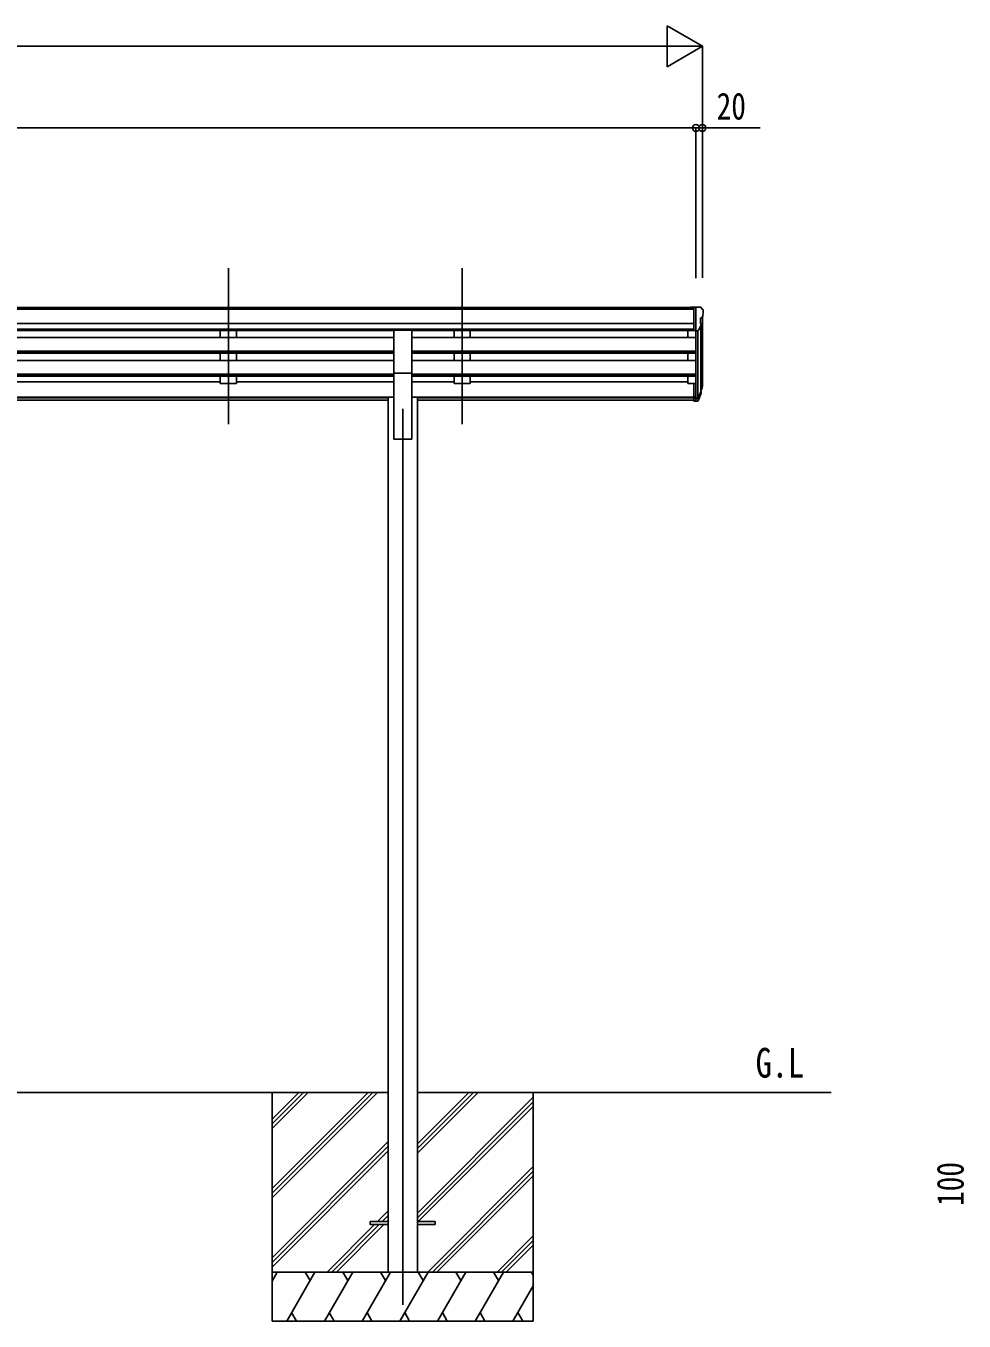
# Model space of a CAD drawing. Units: millimetres, scale not verified. Extents: x -10512 to 10512, y -7425 to 7425.
# Drawn here: x 1515 to 4389, y -4123 to -157 of the extents above; entities that cross this region are included whole.
import ezdxf
from ezdxf.enums import TextEntityAlignment as Align

# ---------------------------------------------------------------- set-up
doc = ezdxf.new("R2010")
doc.units = ezdxf.units.MM
doc.header["$LTSCALE"] = 30
for name, color, linetype in [('0-2_USER1', 3, 'Continuous'), ('0-3_YKK_12', 2, 'Continuous'), ('0-4_YKK_13', 4, 'Continuous'), ('0-5_YKK_A1', 4, 'Continuous'), ('0-6_YKK_D', 6, 'Continuous')]:
    doc.layers.add(name, color=color, linetype=linetype)
doc.styles.add('ＭＳ ゴシック', font='')
doc.styles.get('ＭＳ ゴシック').set_extended_font_data('MS Gothic')

msp = doc.modelspace()

# ---------------------------------------------------------------- linework, layer by layer
at = {"layer": '0-3_YKK_12'}
for p, q in [((2135.55, -898.7), (2135.55, -1376.22)), ((2851.55, -898.7), (2851.55, -1376.22)), ((2669.55, -1329.54), (2669.55, -4073.1))]:
    msp.add_line(p, q, dxfattribs=at)
at = {"layer": '0-4_YKK_13'}
for p, q in [((3561.05, -1018.1), (3551.05, -1018.19)), ((3551.05, -1019.71), (3551.05, -1018.19)), ((3561.05, -1090.09), (3561.05, -1018.1)), ((3579.55, -1018.1), (3561.05, -1018.1)), ((3567.55, -1091.09), (3567.55, -1018.1)), ((3579.55, -1018.1), (3581.88, -1018.25)), ((3582.64, -1018.67), (3586.71, -1024.48)), ((3589.55, -1027.48), (3589.55, -1028.1)), ((3581.55, -1052.62), (3581.55, -1068.89)), ((3587.02, -1049.29), (3581.7, -1052.36)), ((2642.05, -1220.53), (2642.05, -1088.73)), ((2642.05, -1088.73), (2697.05, -1088.73)), ((2697.05, -1220.53), (2697.05, -1088.73)), ((3561.05, -1090.09), (3567.55, -1090.09)), ((3567.55, -1091.09), (3572.76, -1090.77)), ((3575.17, -1089.28), (3584.18, -1073.68)), ((2642.05, -1220.53), (2697.05, -1220.53)), ((3561.05, -1251.83), (3561.05, -1305.86)), ((3561.05, -1251.83), (3567.55, -1251.83)), ((3567.55, -1251.83), (3567.55, -1306.6)), ((3585.85, -1264.64), (3582.58, -1271.7)), ((3586.46, -1266.02), (3582.58, -1273.97)), ((3561.05, -1291.96), (3567.55, -1291.96)), ((3561.05, -1296.84), (3567.55, -1296.84)), ((3561.05, -1305.86), (3567.55, -1305.86)), ((3567.55, -1296.86), (3572.68, -1296.86)), ((3567.55, -1298.67), (3572.4, -1298.67)), ((3567.55, -1306.6), (3572.4, -1306.6)), ((3573.98, -1296.18), (3581.74, -1280.78)), ((3583.19, -1281.13), (3574.99, -1297.31)), ((3583.8, -1281.7), (3574.99, -1305.25)), ((3584.14, -1277.29), (3583.8, -1281.7)), ((2569.35, -3818.6), (2569.35, -3827.6)), ((2569.35, -3818.6), (2624.15, -3818.6)), ((2569.35, -3827.6), (2624.15, -3827.6)), ((2714.55, -3818.6), (2769.35, -3818.6)), ((2714.55, -3827.6), (2769.35, -3827.6)), ((2769.35, -3818.6), (2769.35, -3827.6))]:
    msp.add_line(p, q, dxfattribs=at)
for centre, radius, start, end in [((3581.82, -1019.25), 1, 35, 86.5), ((3586.55, -1027.48), 3, 0, 87), ((3387.55, -1028.1), 202, 355.05096, 0), ((3581.85, -1052.62), 0.3, 120, 180), ((3581.85, -1068.89), 0.3, 180, 265.2833), ((3581.58, -1072.18), 3, 330, 85.2833), ((3582.65, -1044.92), 6.18, 315.00103, 354.2965), ((3572.58, -1087.78), 3, 273.5, 330), ((3556.96, -1255.14), 30.41, 341.80266, 352.8448), ((3558.37, -1256.9), 29.53, 342.01856, 353.49194)]:
    msp.add_arc(centre, radius, start, end, dxfattribs=at)
for centre, major_axis, ratio, start_param, end_param in [((3499.69, -1250.66), (-87.93, 4.42), 0.541684, 3.060334, 3.2172517), ((3498.9, -1257.33), (89.06, 1.43), 0.57596, 6.1985533, 6.3701348), ((3572.4, -1295.96), (3, 0), 0.90356, 4.712389, 5.7595865), ((3572.4, -1303.89), (-3, 0), 0.90356, 1.5707963, 2.6179939), ((3572.68, -1295.5), (1.5, 0), 0.90356, 4.712389, 5.7595865), ((3497.63, -1257.24), (88.05, 0), 0.90356, 5.9828017, 6.0168888), ((3582.84, -1277.29), (-1.3, 0), 0.90356, 2.9359903, 4.9130961), ((3496.92, -1261.1), (89.07, 0), 0.90356, 6.0316505, 6.077583)]:
    msp.add_ellipse(centre, major_axis=major_axis, ratio=ratio, start_param=start_param, end_param=end_param, dxfattribs=at)
at = {"layer": '0-5_YKK_A1'}
for p, q in [((3561.05, -1019.71), (-711.95, -1019.71)), ((3561.05, -1024.93), (-711.95, -1024.93)), ((3561.05, -1068.46), (-721.95, -1068.46)), ((3567.55, -1059.21), (3567.55, -1251.83)), ((3587.55, -1048.68), (3587.55, -1251.46)), ((3561.05, -1086.31), (-721.95, -1086.31)), ((2642.05, -1089.56), (197.05, -1089.56)), ((2110.55, -1089.66), (2110.55, -1111.52)), ((2160.55, -1089.66), (2160.55, -1111.52)), ((3561.05, -1089.56), (2697.05, -1089.56)), ((2826.55, -1089.66), (2826.55, -1111.52)), ((2876.55, -1089.66), (2876.55, -1111.52)), ((3542.55, -1089.56), (3542.55, -1111.62)), ((3573.55, -1090.61), (3573.56, -1296.61)), ((3582.58, -1076.45), (3582.58, -1278.17)), ((2642.05, -1111.62), (197.05, -1111.62)), ((2160.55, -1111.52), (2110.55, -1111.52)), ((3567.55, -1111.62), (2697.05, -1111.62)), ((2876.55, -1111.52), (2826.55, -1111.52)), ((2642.05, -1153.5), (197.05, -1153.5)), ((2642.05, -1154.99), (197.05, -1154.99)), ((2642.05, -1159.31), (197.05, -1159.31)), ((2642.05, -1181.72), (197.05, -1181.72)), ((2110.55, -1159.31), (2110.55, -1181.62)), ((2160.55, -1181.62), (2110.55, -1181.62)), ((2160.55, -1181.62), (2160.55, -1159.31)), ((3567.55, -1153.5), (2697.05, -1153.5)), ((3567.55, -1154.99), (2697.05, -1154.99)), ((3567.55, -1159.31), (2697.05, -1159.31)), ((3567.55, -1181.72), (2697.05, -1181.72)), ((2826.55, -1159.31), (2826.55, -1181.62)), ((2876.55, -1181.62), (2826.55, -1181.62)), ((2876.55, -1181.62), (2876.55, -1159.31)), ((3542.55, -1159.31), (3542.55, -1181.72)), ((2642.05, -1223.6), (197.05, -1223.6)), ((2642.05, -1225.1), (197.05, -1225.1)), ((2642.05, -1229.41), (197.05, -1229.41)), ((2110.55, -1229.41), (2110.55, -1252.46)), ((2160.55, -1229.41), (2160.55, -1252.46)), ((2642.05, -1220.53), (2642.05, -1423.1)), ((2697.05, -1220.53), (2697.05, -1423.1)), ((3567.55, -1223.6), (2697.05, -1223.6)), ((3567.55, -1225.1), (2697.05, -1225.1)), ((3567.55, -1229.41), (2697.05, -1229.41)), ((2826.55, -1229.41), (2826.55, -1252.46)), ((2876.55, -1229.41), (2876.55, -1252.46)), ((3542.55, -1229.41), (3542.55, -1252.46)), ((2110.55, -1247.52), (1444.55, -1247.52)), ((2160.55, -1252.46), (2110.55, -1252.46)), ((2642.05, -1247.52), (2160.55, -1247.52)), ((2826.55, -1247.52), (2697.05, -1247.52)), ((2876.55, -1252.46), (2826.55, -1252.46)), ((3542.55, -1247.52), (2876.55, -1247.52)), ((3542.55, -1252.46), (3561.05, -1252.46)), ((2624.35, -1294.53), (214.75, -1294.53)), ((2624.35, -1295.93), (214.75, -1295.93)), ((2624.35, -1303.62), (214.75, -1303.62)), ((2624.35, -3973.1), (2624.35, -1294.1)), ((2624.35, -1294.1), (2642.05, -1294.1)), ((2714.75, -1294.1), (2697.05, -1294.1)), ((2714.75, -3973.1), (2714.75, -1294.1)), ((3561.05, -1294.53), (2714.75, -1294.53)), ((3561.05, -1295.93), (2714.75, -1295.93)), ((3561.05, -1303.62), (2714.75, -1303.62)), ((2642.05, -1423.1), (2697.05, -1423.1)), ((214.55, -3423.1), (2624.55, -3423.1)), ((2269.35, -3423.1), (2269.35, -4123.1)), ((2269.35, -3717.28), (2563.53, -3423.1)), ((2269.35, -3731.42), (2577.67, -3423.1)), ((2269.35, -3745.57), (2591.81, -3423.1)), ((2269.35, -3533.43), (2379.68, -3423.1)), ((2269.35, -3519.29), (2365.54, -3423.1)), ((2269.35, -3505.15), (2351.4, -3423.1)), ((2714.55, -3423.1), (3981.59, -3423.1)), ((2714.55, -3608.73), (2900.18, -3423.1)), ((2714.55, -3594.59), (2886.04, -3423.1)), ((2714.55, -3580.45), (2871.9, -3423.1)), ((2714.55, -3792.58), (3069.35, -3437.78)), ((3069.35, -3423.1), (3069.35, -4123.1)), ((2714.55, -3806.72), (3069.35, -3451.93)), ((2716.81, -3818.6), (3069.35, -3466.07)), ((2269.35, -3929.41), (2624.15, -3574.62)), ((2269.35, -3943.55), (2624.15, -3588.76)), ((2269.35, -3957.7), (2624.15, -3602.9)), ((2746.16, -3973.1), (3069.35, -3649.91)), ((2760.3, -3973.1), (3069.35, -3664.06)), ((2774.44, -3973.1), (3069.35, -3678.2)), ((2592.29, -3818.6), (2624.15, -3786.75)), ((2606.43, -3818.6), (2624.15, -3800.89)), ((2437.79, -3973.1), (2583.29, -3827.6)), ((2451.93, -3973.1), (2597.43, -3827.6)), ((2466.08, -3973.1), (2611.58, -3827.6)), ((2620.58, -3818.6), (2624.15, -3815.03)), ((2958.29, -3973.1), (3069.35, -3862.05)), ((2972.43, -3973.1), (3069.35, -3876.19)), ((2986.58, -3973.1), (3069.35, -3890.33)), ((3069.35, -3973.1), (2269.35, -3973.1)), ((2269.35, -4000.61), (2285.23, -3973.1)), ((2314.1, -4123.1), (2400.7, -3973.1)), ((2385.7, -3999.08), (2370.7, -3973.1)), ((2429.57, -4123.1), (2516.17, -3973.1)), ((2501.17, -3999.09), (2486.17, -3973.1)), ((2545.04, -4123.1), (2631.64, -3973.1)), ((2616.64, -3999.09), (2601.64, -3973.1)), ((2660.51, -4123.1), (2747.11, -3973.1)), ((2732.11, -3999.09), (2717.11, -3973.1)), ((2775.98, -4123.1), (2862.58, -3973.1)), ((2847.58, -3999.09), (2832.58, -3973.1)), ((2891.45, -4123.1), (2978.05, -3973.1)), ((2948.05, -3973.1), (2963.05, -3999.08)), ((3063.52, -3973.1), (3069.35, -3983.2)), ((3006.92, -4123.1), (3069.35, -4014.97)), ((2269.35, -4123.1), (3069.35, -4123.1)), ((2329.09, -4097.12), (2344.09, -4123.1)), ((2444.57, -4097.12), (2459.56, -4123.1)), ((2560.04, -4097.12), (2575.04, -4123.1)), ((2675.51, -4097.12), (2690.51, -4123.1)), ((2790.98, -4097.12), (2805.97, -4123.1)), ((2906.45, -4097.12), (2921.44, -4123.1)), ((3021.92, -4097.12), (3036.91, -4123.1))]:
    msp.add_line(p, q, dxfattribs=at)
at = {"layer": '0-6_YKK_D'}
for p, q in [((3587.55, -219.71), (3479.3, -157.21)), ((3479.3, -157.21), (3479.3, -282.21)), ((-3487.45, -219.71), (3462.55, -219.71)), ((3587.55, -219.71), (3371.04, -219.71)), ((3587.55, -219.71), (3479.3, -282.21)), ((3587.55, -928.28), (3587.55, -218.71)), ((-728.45, -469.71), (3567.55, -469.71)), ((3567.55, -929.28), (3567.55, -468.71)), ((3567.55, -929.28), (3567.55, -468.71)), ((3587.55, -927.28), (3587.55, -468.71))]:
    msp.add_line(p, q, dxfattribs=at)
msp.add_lwpolyline([(3567.55, -469.71), (3587.55, -469.71), (3764.05, -469.71)], dxfattribs=at)
for centre in [(3567.55, -469.71), (3567.55, -469.71), (3587.55, -469.71)]:
    msp.add_circle(centre, 10.62, dxfattribs=at)

# ---------------------------------------------------------------- texts
at = {"layer": '0-2_USER1', "style": 'ＭＳ ゴシック', "width": 0.8}
msp.add_text('G.L', height=90.91, dxfattribs=at).set_placement((3750.56, -3404.86), align=Align.BOTTOM_LEFT)
at = {"layer": '0-6_YKK_D', "style": 'ＭＳ ゴシック', "width": 0.8}
msp.add_text('20', height=82.48, dxfattribs=at).set_placement((3631.05, -468.71), align=Align.BOTTOM_LEFT)
msp.add_text('100', height=82.48, rotation=90, dxfattribs=at).set_placement((4412.64, -3770.6), align=Align.BOTTOM_LEFT)

doc.saveas('drawing.dxf')
